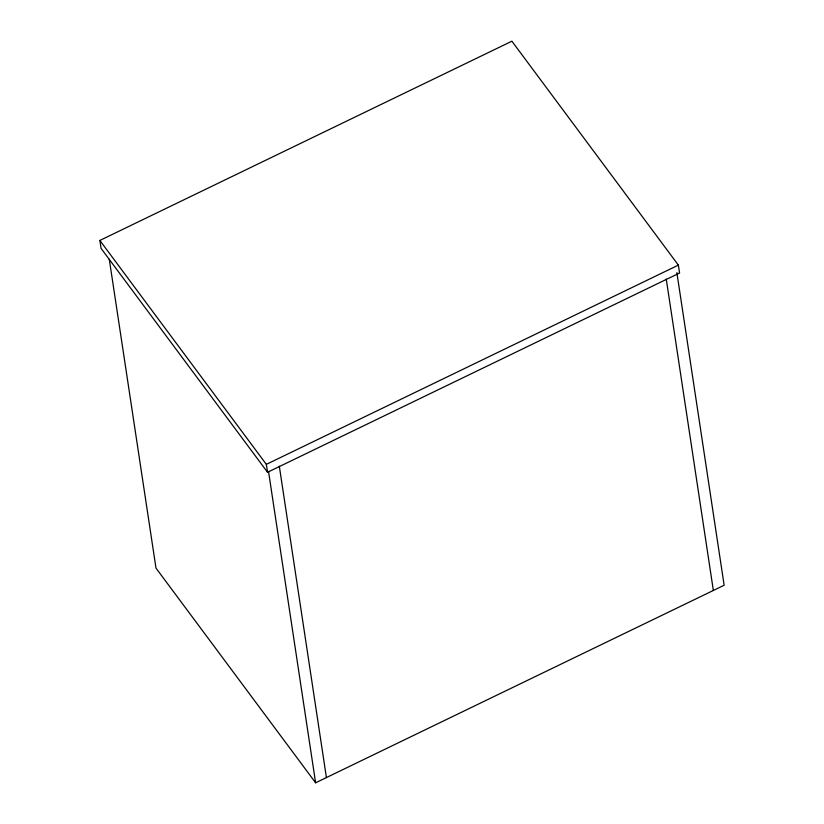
<?xml version="1.0" encoding="UTF-8"?>
<svg xmlns="http://www.w3.org/2000/svg" width="824" height="824" viewBox="0 0 824 824"><rect width="100%" height="100%" fill="white"/><g stroke="black" fill="none" stroke-linecap="round" stroke-linejoin="round"><path stroke-width="1.24" d="M99.859 240.443L511.889 41.2L678.368 265.122L679.573 273.022L267.543 472.276L101.053 248.354L99.859 240.443L266.337 464.365L267.543 472.276M266.337 464.365L678.368 265.122M109.283 259.261L155.993 568.117L315.613 782.8L724.141 585.246L676.865 272.579M666.256 279.079L713.347 590.468M279.315 466.188L326.417 777.578M268.521 471.41L315.613 782.8"/></g></svg>
